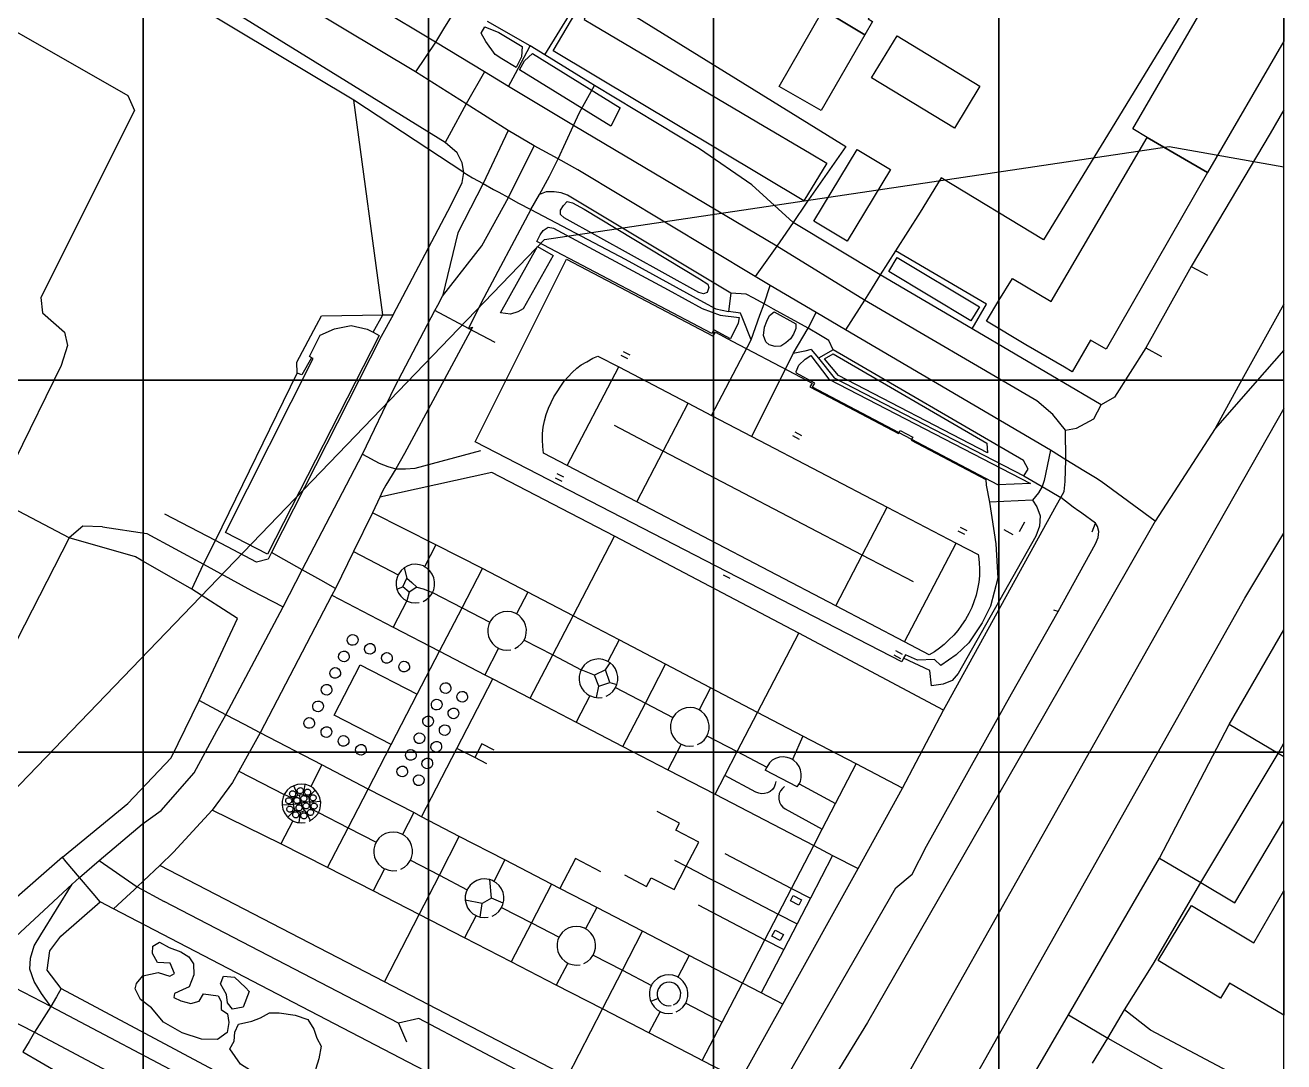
# Model space of a CAD drawing. Header units: metres. Extents: x -907 to 907, y -946 to 946.
# Drawn here: x 506.4 to 906.6, y -216.8 to 112.9 of the extents above; entities that cross this region are included whole.
import ezdxf

# ---------------------------------------------------------------- set-up
doc = ezdxf.new("R2010")
doc.units = ezdxf.units.M
for name, color, linetype in [('GREEN_ATLAS_BUILDING_OSM_LEVELS', 9, 'Continuous'), ('GREEN_ATLAS_TERRAIN_COP90', 3, 'Continuous'), ('OSM_BUILDING', 8, 'Continuous'), ('OSM_GREEN_EXISTING', 94, 'Continuous'), ('OSM_HYDROGRAPHY', 5, 'Continuous'), ('OSM_ROAD_LOCAL', 9, 'Continuous'), ('OSM_ROAD_MAJOR', 30, 'Continuous'), ('SITE_BORDER', 3, 'Continuous')]:
    doc.layers.add(name, color=color, linetype=linetype)

msp = doc.modelspace()

# ---------------------------------------------------------------- linework, layer by layer
at = {"layer": 'GREEN_ATLAS_BUILDING_OSM_LEVELS'}
for points, elevation in [([(762.504, 121.85), (763.974, 120.971), (768.757, 128.774), (779.029, 122.496), (774.446, 114.949), (775.853, 114.114), (773.383, 109.817), (760.122, 117.787)], 11.975), ([(882.362, 66.102), (863.123, 77.189), (858.534, 79.927), (887.951, 130.633), (906.59, 119.819), (906.59, 107.864)], 6.891), ([(681.524, 116.897), (681.787, 117.342), (684.606, 115.65), (684.381, 115.238), (684.113, 114.737), (687.057, 112.989), (704.383, 102.737), (721.708, 92.484), (739.033, 82.221), (756.358, 71.968), (761.266, 69.063), (753.995, 57.007), (674.265, 104.796)], 10.837), ([(773.383, 109.817), (759.491, 85.727), (746.123, 93.464), (760.122, 117.787)], 11.621), ([(809.972, 93.508), (801.938, 80.15), (775.534, 96.191), (783.619, 109.494)], 12.291), ([(815.993, 25.336), (820.314, 32.361), (832.593, 25.002), (863.123, 77.189), (882.362, 66.102), (850.056, 9.93), (845.135, 12.791), (839.289, 2.716), (836.851, 4.13), (824.603, 11.243), (812.023, 18.835)], 9.568), ([(781.505, 66.981), (767.713, 44.183), (757.202, 50.55), (770.995, 73.337)], 11.469), ([(674.309, 39.708), (664.768, 22.698), (663.017, 21.707), (660.685, 20.984), (657.534, 21.485), (669.326, 42.502)], 11.395), ([(570.157, -48.402), (597.949, 6.868), (597.411, 7.169), (596.824, 7.503), (600.231, 14.349), (604.827, 16.375), (610.079, 17.399), (615.187, 16.253), (617.087, 15.251), (618.932, 14.271), (583.481, -55.304)], 13.354), ([(889.289, -191.77), (886.482, -196.457), (866.656, -184.534), (877.185, -167.024), (897.005, -178.946), (906.59, -162.369), (906.59, -201.885)], 10.056)]:
    msp.add_lwpolyline(points, close=True, dxfattribs=dict(at, elevation=elevation))
at = {"layer": 'GREEN_ATLAS_TERRAIN_COP90'}
for points in [[(453.295, 0, 11), (543.954, 0, 16), (543.954, 118.277, 15), (453.295, 118.277, 11)], [(543.954, 0, 16), (634.613, 0, 12), (634.613, 118.277, 12), (543.954, 118.277, 15)], [(634.613, 0, 12), (725.272, 0, 10), (725.272, 118.277, 11), (634.613, 118.277, 12)], [(725.272, 0, 10), (815.931, 0, 12), (815.931, 118.277, 13), (725.272, 118.277, 11)], [(815.931, 0, 12), (906.59, 0, 5), (906.59, 118.277, 5), (815.931, 118.277, 13)], [(453.295, -118.277, 11), (543.954, -118.277, 12), (543.954, 0, 16), (453.295, 0, 11)], [(543.954, -118.277, 12), (634.613, -118.277, 10), (634.613, 0, 12), (543.954, 0, 16)], [(634.613, -118.277, 10), (725.272, -118.277, 9), (725.272, 0, 10), (634.613, 0, 12)], [(725.272, -118.277, 9), (815.931, -118.277, 9), (815.931, 0, 12), (725.272, 0, 10)], [(815.931, -118.277, 9), (906.59, -118.277, 7), (906.59, 0, 5), (815.931, 0, 12)], [(453.295, -236.554, 10), (543.954, -236.554, 10), (543.954, -118.277, 12), (453.295, -118.277, 11)], [(543.954, -236.554, 10), (634.613, -236.554, 10), (634.613, -118.277, 10), (543.954, -118.277, 12)], [(634.613, -236.554, 10), (725.272, -236.554, 9), (725.272, -118.277, 9), (634.613, -118.277, 10)], [(725.272, -236.554, 9), (815.931, -236.554, 9), (815.931, -118.277, 9), (725.272, -118.277, 9)], [(815.931, -236.554, 9), (906.59, -236.554, 13), (906.59, -118.277, 7), (815.931, -118.277, 9)]]:
    msp.add_3dface(points, dxfattribs=at)
at = {"layer": 'OSM_BUILDING', "elevation": 9.948}
msp.add_lwpolyline([(725.215, 13.993), (725.884, 15.262), (731.205, 12.468), (751.006, 2.071), (756.608, -0.879), (755.939, -2.148), (784.094, -16.943), (784.6, -15.997), (788.645, -18.123), (788.145, -19.069), (811.817, -31.515), (811.929, -33.351), (813.042, -38.784), (815.062, -51.975), (815.618, -62.951), (813.367, -71.812), (810.697, -77.122), (806.44, -83.512), (802.394, -87.274), (797.511, -90.67), (795.523, -88.855), (790.165, -89.044), (786.263, -87.319), (785.707, -88.377), (785.144, -89.523), (726.147, -59.111), (649.5, -19.603), (678.548, 38.517)], close=True, dxfattribs=at)
at = {"layer": 'OSM_GREEN_EXISTING'}
for points in [[(657.99, 102.18), (655.877, 103.583), (652.838, 107.735), (651.432, 110.373), (652.607, 112.41), (657.009, 110.585), (664.43, 106.143), (664.261, 102.87), (662.486, 99.464)], [(665.18, 101.612), (667.719, 103.861), (695.554, 86.673), (692.622, 80.796), (663.63, 98.74)], [(678.754, 56.795), (680.467, 56.406), (684.175, 54.357), (720.851, 32.294), (723.452, 30.579), (723.784, 29.466), (723.29, 27.919), (722.127, 27.474), (720.576, 27.919), (677.816, 51.597), (676.653, 52.699), (676.653, 54.09), (677.629, 55.548)], [(725.34, 16.041), (724.79, 14.883), (669.151, 44.127), (670.126, 46.287), (671.12, 47.667), (672.671, 48.725), (674.44, 48.391), (710.898, 28.754), (721.683, 22.776), (727.435, 20.728), (733.412, 20.004), (733.081, 18.123), (730.711, 13.169)], [(809.797, 23.366), (807.121, 18.924), (781.005, 34.631), (783.675, 39.073)], [(751.45, 17.922), (751.413, 16.475), (750.681, 14.694), (749.7, 13.125), (748.312, 11.878), (746.705, 10.82), (744.917, 10.742), (742.985, 11.254), (741.884, 12.245), (741.121, 14.215), (741.447, 16.876), (742.216, 18.813), (743.053, 20.561), (744.554, 21.807)], [(763.348, 8.449), (812.217, -20.026), (812.411, -23.132), (765.005, 1.458), (760.554, 6.79)], [(761.954, 0.378), (826.072, -32.795), (815.693, -33.285), (756.796, -2.215), (757.453, -0.924), (751.669, 2.293), (751.594, 2.794), (752.419, 4.764), (754.389, 6.668), (756.171, 7.87)], [(609.047, -83.412), (608.853, -82.777), (608.909, -82.109), (609.222, -81.519), (609.735, -81.096), (610.372, -80.896), (611.035, -80.952), (611.623, -81.263), (612.048, -81.775), (612.248, -82.41), (612.186, -83.078), (611.879, -83.668), (611.367, -84.091), (610.729, -84.291), (610.066, -84.235), (609.472, -83.924)], [(614.536, -86.228), (614.343, -85.594), (614.399, -84.926), (614.712, -84.336), (615.224, -83.913), (615.862, -83.712), (616.525, -83.768), (617.112, -84.08), (617.538, -84.592), (617.738, -85.226), (617.675, -85.894), (617.369, -86.484), (616.856, -86.907), (616.218, -87.108), (615.556, -87.052), (614.962, -86.74)], [(606.258, -88.655), (606.065, -88.02), (606.121, -87.352), (606.433, -86.762), (606.946, -86.339), (607.584, -86.139), (608.247, -86.195), (608.834, -86.506), (609.259, -87.018), (609.46, -87.653), (609.397, -88.321), (609.091, -88.911), (608.578, -89.334), (607.94, -89.534), (607.278, -89.479), (606.684, -89.167)], [(619.945, -89.1), (619.751, -88.466), (619.807, -87.798), (620.12, -87.208), (620.633, -86.785), (621.27, -86.584), (621.933, -86.64), (622.521, -86.952), (622.946, -87.464), (623.146, -88.098), (623.083, -88.766), (622.777, -89.356), (622.264, -89.779), (621.627, -89.98), (620.964, -89.924), (620.37, -89.612)], [(603.514, -93.898), (603.32, -93.263), (603.376, -92.596), (603.689, -92.006), (604.201, -91.583), (604.839, -91.382), (605.502, -91.438), (606.09, -91.75), (606.515, -92.262), (606.715, -92.896), (606.652, -93.564), (606.346, -94.154), (605.833, -94.577), (605.195, -94.777), (604.533, -94.722), (603.939, -94.41)], [(625.434, -91.883), (625.24, -91.249), (625.297, -90.581), (625.609, -89.991), (626.122, -89.568), (626.76, -89.367), (627.423, -89.423), (628.01, -89.735), (628.435, -90.247), (628.636, -90.881), (628.573, -91.549), (628.267, -92.139), (627.754, -92.562), (627.116, -92.763), (626.453, -92.707), (625.859, -92.395)], [(600.744, -99.241), (600.55, -98.607), (600.606, -97.939), (600.919, -97.349), (601.432, -96.926), (602.069, -96.726), (602.732, -96.781), (603.32, -97.093), (603.745, -97.605), (603.945, -98.239), (603.882, -98.907), (603.576, -99.497), (603.063, -99.92), (602.426, -100.121), (601.763, -100.065), (601.169, -99.753)], [(638.583, -98.696), (638.389, -98.061), (638.445, -97.393), (638.758, -96.803), (639.271, -96.38), (639.908, -96.18), (640.571, -96.236), (641.159, -96.547), (641.584, -97.059), (641.784, -97.694), (641.722, -98.362), (641.415, -98.952), (640.903, -99.375), (640.265, -99.575), (639.602, -99.52), (639.008, -99.208)], [(643.885, -101.445), (643.691, -100.811), (643.747, -100.143), (644.06, -99.553), (644.573, -99.13), (645.21, -98.93), (645.873, -98.985), (646.461, -99.297), (646.886, -99.809), (647.086, -100.444), (647.024, -101.111), (646.717, -101.701), (646.205, -102.125), (645.567, -102.325), (644.904, -102.269), (644.31, -101.958)], [(598.037, -104.529), (597.843, -103.894), (597.899, -103.227), (598.212, -102.637), (598.724, -102.214), (599.362, -102.013), (600.025, -102.069), (600.613, -102.381), (601.038, -102.893), (601.238, -103.527), (601.175, -104.195), (600.869, -104.785), (600.356, -105.208), (599.718, -105.408), (599.056, -105.353), (598.462, -105.041)], [(635.769, -103.984), (635.576, -103.349), (635.632, -102.681), (635.944, -102.091), (636.457, -101.668), (637.095, -101.468), (637.758, -101.523), (638.345, -101.835), (638.771, -102.347), (638.971, -102.982), (638.908, -103.65), (638.602, -104.24), (638.089, -104.663), (637.451, -104.863), (636.789, -104.807), (636.195, -104.496)], [(595.254, -109.806), (595.06, -109.171), (595.117, -108.503), (595.429, -107.913), (595.942, -107.49), (596.58, -107.29), (597.242, -107.345), (597.83, -107.657), (598.255, -108.169), (598.455, -108.804), (598.393, -109.472), (598.087, -110.062), (597.574, -110.485), (596.936, -110.685), (596.273, -110.629), (595.679, -110.318)], [(633.025, -109.327), (632.831, -108.692), (632.887, -108.024), (633.2, -107.434), (633.712, -107.011), (634.35, -106.811), (635.013, -106.867), (635.601, -107.178), (636.026, -107.69), (636.226, -108.325), (636.163, -108.993), (635.857, -109.583), (635.344, -110.006), (634.707, -110.206), (634.044, -110.151), (633.45, -109.839)], [(641.078, -106.789), (640.884, -106.154), (640.94, -105.486), (641.253, -104.896), (641.765, -104.473), (642.403, -104.273), (643.066, -104.329), (643.654, -104.64), (644.079, -105.152), (644.279, -105.787), (644.216, -106.455), (643.91, -107.045), (643.397, -107.468), (642.76, -107.668), (642.097, -107.613), (641.503, -107.301)], [(600.681, -112.7), (600.487, -112.065), (600.544, -111.397), (600.856, -110.807), (601.369, -110.384), (602.007, -110.184), (602.67, -110.24), (603.257, -110.551), (603.682, -111.063), (603.882, -111.698), (603.82, -112.366), (603.514, -112.956), (603.001, -113.379), (602.363, -113.579), (601.7, -113.524), (601.106, -113.212)], [(638.308, -112.088), (638.114, -111.464), (638.17, -110.796), (638.483, -110.206), (638.996, -109.783), (639.633, -109.583), (640.296, -109.639), (640.884, -109.95), (641.309, -110.462), (641.509, -111.097), (641.447, -111.754), (641.14, -112.344), (640.627, -112.767), (639.99, -112.967), (639.327, -112.911), (638.733, -112.6)], [(606.152, -115.505), (605.958, -114.871), (606.015, -114.203), (606.327, -113.613), (606.84, -113.19), (607.478, -112.989), (608.14, -113.045), (608.728, -113.357), (609.153, -113.869), (609.353, -114.503), (609.291, -115.171), (608.984, -115.761), (608.472, -116.184), (607.834, -116.385), (607.171, -116.329), (606.577, -116.017)], [(611.667, -118.321), (611.473, -117.687), (611.529, -117.019), (611.842, -116.429), (612.354, -116.006), (612.992, -115.806), (613.655, -115.861), (614.243, -116.173), (614.668, -116.685), (614.868, -117.32), (614.805, -117.988), (614.499, -118.578), (613.986, -119.001), (613.349, -119.201), (612.686, -119.145), (612.092, -118.834)], [(630.28, -114.648), (630.086, -114.013), (630.142, -113.346), (630.455, -112.756), (630.968, -112.332), (631.605, -112.132), (632.268, -112.188), (632.856, -112.499), (633.281, -113.012), (633.481, -113.646), (633.419, -114.314), (633.112, -114.904), (632.599, -115.327), (631.962, -115.527), (631.299, -115.472), (630.705, -115.16)], [(635.644, -117.375), (635.451, -116.741), (635.507, -116.073), (635.819, -115.483), (636.332, -115.06), (636.97, -114.859), (637.633, -114.915), (638.22, -115.227), (638.646, -115.739), (638.846, -116.373), (638.783, -117.041), (638.477, -117.631), (637.964, -118.054), (637.326, -118.255), (636.664, -118.199), (636.07, -117.887)], [(627.554, -119.98), (627.36, -119.346), (627.416, -118.678), (627.729, -118.088), (628.242, -117.665), (628.879, -117.464), (629.542, -117.52), (630.13, -117.832), (630.555, -118.344), (630.755, -118.978), (630.693, -119.646), (630.386, -120.236), (629.873, -120.659), (629.236, -120.86), (628.573, -120.804), (627.979, -120.492)], [(624.809, -125.212), (624.615, -124.578), (624.672, -123.91), (624.984, -123.32), (625.497, -122.897), (626.135, -122.696), (626.797, -122.752), (627.385, -123.064), (627.81, -123.576), (628.01, -124.21), (627.948, -124.878), (627.641, -125.468), (627.129, -125.891), (626.491, -126.092), (625.828, -126.036), (625.234, -125.724)], [(632.775, -122.674), (632.581, -122.04), (632.637, -121.372), (632.95, -120.782), (633.462, -120.359), (634.1, -120.158), (634.763, -120.214), (635.351, -120.526), (635.776, -121.038), (635.976, -121.672), (635.913, -122.34), (635.607, -122.93), (635.094, -123.353), (634.456, -123.554), (633.794, -123.498), (633.2, -123.186)], [(630.067, -128.006), (629.873, -127.372), (629.93, -126.704), (630.242, -126.114), (630.755, -125.691), (631.393, -125.49), (632.056, -125.546), (632.643, -125.858), (633.068, -126.37), (633.268, -127.004), (633.206, -127.672), (632.9, -128.262), (632.387, -128.685), (631.749, -128.886), (631.086, -128.83), (630.492, -128.518)], [(591.597, -132.492), (591.403, -132.492), (591.221, -132.47), (591.04, -132.403), (590.884, -132.303), (590.74, -132.181), (590.634, -132.025), (590.552, -131.847), (590.509, -131.669), (590.502, -131.479), (590.527, -131.29), (590.596, -131.112), (590.696, -130.956), (590.821, -130.812), (590.978, -130.7), (591.146, -130.622), (591.328, -130.578), (591.515, -130.578), (591.703, -130.6), (591.884, -130.667), (592.041, -130.767), (592.184, -130.901), (592.291, -131.045), (592.372, -131.223), (592.416, -131.402), (592.422, -131.591), (592.391, -131.78), (592.328, -131.958), (592.228, -132.114), (592.103, -132.259), (591.947, -132.37), (591.778, -132.448)], [(594.016, -131.468), (593.829, -131.479), (593.641, -131.446), (593.466, -131.379), (593.304, -131.279), (593.166, -131.157), (593.053, -131.001), (592.972, -130.834), (592.928, -130.645), (592.922, -130.455), (592.953, -130.266), (593.016, -130.099), (593.116, -129.932), (593.241, -129.799), (593.397, -129.687), (593.566, -129.609), (593.754, -129.565), (593.941, -129.554), (594.129, -129.587), (594.304, -129.643), (594.466, -129.743), (594.604, -129.876), (594.71, -130.032), (594.792, -130.199), (594.835, -130.377), (594.842, -130.567), (594.817, -130.756), (594.748, -130.934), (594.648, -131.09), (594.523, -131.235), (594.373, -131.346), (594.198, -131.424)], [(596.361, -131.958), (596.173, -131.958), (595.986, -131.936), (595.811, -131.869), (595.648, -131.769), (595.511, -131.635), (595.398, -131.491), (595.323, -131.312), (595.279, -131.134), (595.273, -130.945), (595.298, -130.756), (595.367, -130.578), (595.461, -130.422), (595.592, -130.277), (595.742, -130.166), (595.917, -130.088), (596.098, -130.043), (596.286, -130.043), (596.473, -130.066), (596.649, -130.132), (596.811, -130.233), (596.949, -130.366), (597.061, -130.511), (597.142, -130.689), (597.186, -130.867), (597.192, -131.056), (597.161, -131.246), (597.099, -131.424), (596.999, -131.58), (596.867, -131.724), (596.717, -131.836), (596.548, -131.914)], [(598.105, -133.739), (597.911, -133.739), (597.73, -133.717), (597.549, -133.65), (597.393, -133.55), (597.249, -133.428), (597.142, -133.272), (597.061, -133.094), (597.017, -132.915), (597.011, -132.726), (597.042, -132.537), (597.105, -132.359), (597.205, -132.203), (597.33, -132.058), (597.486, -131.958), (597.655, -131.869), (597.836, -131.825), (598.03, -131.825), (598.212, -131.847), (598.393, -131.914), (598.549, -132.014), (598.693, -132.147), (598.799, -132.292), (598.881, -132.47), (598.924, -132.648), (598.931, -132.838), (598.899, -133.027), (598.837, -133.205), (598.737, -133.361), (598.612, -133.505), (598.455, -133.617), (598.287, -133.695)], [(590.346, -134.663), (590.159, -134.663), (589.971, -134.641), (589.796, -134.574), (589.633, -134.474), (589.496, -134.34), (589.383, -134.196), (589.308, -134.018), (589.258, -133.839), (589.252, -133.65), (589.283, -133.461), (589.346, -133.283), (589.446, -133.127), (589.577, -132.982), (589.727, -132.871), (589.896, -132.793), (590.084, -132.748), (590.271, -132.748), (590.459, -132.771), (590.634, -132.838), (590.796, -132.938), (590.934, -133.071), (591.046, -133.216), (591.121, -133.394), (591.165, -133.572), (591.178, -133.762), (591.146, -133.951), (591.078, -134.129), (590.984, -134.285), (590.853, -134.429), (590.703, -134.541), (590.527, -134.619)], [(590.734, -137.346), (590.546, -137.346), (590.359, -137.324), (590.184, -137.257), (590.021, -137.157), (589.883, -137.023), (589.771, -136.878), (589.696, -136.7), (589.646, -136.522), (589.64, -136.333), (589.671, -136.144), (589.733, -135.966), (589.833, -135.81), (589.965, -135.665), (590.115, -135.554), (590.29, -135.476), (590.471, -135.431), (590.659, -135.431), (590.846, -135.454), (591.021, -135.52), (591.184, -135.621), (591.322, -135.754), (591.434, -135.899), (591.509, -136.077), (591.553, -136.255), (591.565, -136.444), (591.534, -136.634), (591.465, -136.812), (591.372, -136.968), (591.24, -137.112), (591.09, -137.224), (590.915, -137.301)], [(592.978, -134.596), (592.791, -134.608), (592.603, -134.574), (592.428, -134.507), (592.266, -134.407), (592.128, -134.285), (592.016, -134.129), (591.934, -133.962), (591.89, -133.773), (591.884, -133.583), (591.915, -133.405), (591.978, -133.227), (592.078, -133.06), (592.203, -132.927), (592.359, -132.815), (592.528, -132.737), (592.716, -132.693), (592.903, -132.682), (593.091, -132.715), (593.266, -132.782), (593.429, -132.871), (593.566, -133.005), (593.679, -133.16), (593.754, -133.327), (593.797, -133.505), (593.804, -133.695), (593.779, -133.884), (593.71, -134.062), (593.61, -134.229), (593.485, -134.363), (593.335, -134.474), (593.16, -134.552)], [(593.629, -136.934), (593.441, -136.945), (593.253, -136.912), (593.072, -136.845), (592.916, -136.745), (592.778, -136.622), (592.666, -136.467), (592.584, -136.3), (592.541, -136.11), (592.534, -135.921), (592.566, -135.732), (592.628, -135.565), (592.728, -135.398), (592.853, -135.264), (593.01, -135.153), (593.178, -135.075), (593.366, -135.031), (593.554, -135.019), (593.741, -135.053), (593.916, -135.108), (594.079, -135.209), (594.216, -135.342), (594.323, -135.498), (594.404, -135.665), (594.448, -135.843), (594.454, -136.032), (594.429, -136.222), (594.36, -136.4), (594.26, -136.556), (594.135, -136.7), (593.985, -136.812), (593.81, -136.89)], [(595.167, -133.995), (594.979, -134.006), (594.792, -133.973), (594.617, -133.906), (594.454, -133.817), (594.316, -133.684), (594.204, -133.528), (594.129, -133.361), (594.085, -133.183), (594.073, -132.993), (594.104, -132.804), (594.173, -132.626), (594.266, -132.459), (594.398, -132.325), (594.548, -132.214), (594.723, -132.136), (594.904, -132.092), (595.092, -132.081), (595.279, -132.114), (595.454, -132.181), (595.617, -132.281), (595.754, -132.403), (595.867, -132.559), (595.948, -132.726), (595.992, -132.915), (595.998, -133.105), (595.967, -133.283), (595.904, -133.461), (595.804, -133.628), (595.673, -133.762), (595.523, -133.873), (595.354, -133.951)], [(595.873, -136.311), (595.679, -136.322), (595.498, -136.288), (595.317, -136.233), (595.16, -136.133), (595.017, -135.999), (594.91, -135.843), (594.829, -135.676), (594.785, -135.498), (594.779, -135.309), (594.804, -135.12), (594.873, -134.941), (594.973, -134.786), (595.098, -134.641), (595.254, -134.53), (595.423, -134.452), (595.604, -134.407), (595.792, -134.396), (595.98, -134.429), (596.161, -134.496), (596.317, -134.596), (596.455, -134.719), (596.567, -134.875), (596.649, -135.042), (596.692, -135.231), (596.699, -135.42), (596.667, -135.609), (596.605, -135.776), (596.505, -135.943), (596.38, -136.077), (596.223, -136.188), (596.055, -136.266)], [(598.43, -136.366), (598.237, -136.378), (598.055, -136.344), (597.874, -136.277), (597.718, -136.177), (597.574, -136.055), (597.468, -135.899), (597.386, -135.732), (597.343, -135.543), (597.336, -135.353), (597.361, -135.175), (597.43, -134.997), (597.53, -134.83), (597.655, -134.697), (597.811, -134.585), (597.98, -134.507), (598.162, -134.463), (598.349, -134.452), (598.537, -134.485), (598.718, -134.552), (598.874, -134.652), (599.018, -134.775), (599.124, -134.93), (599.206, -135.097), (599.249, -135.287), (599.256, -135.476), (599.224, -135.654), (599.162, -135.832), (599.062, -135.999), (598.937, -136.133), (598.781, -136.244), (598.612, -136.322)], [(592.566, -139.149), (592.378, -139.149), (592.197, -139.127), (592.016, -139.06), (591.853, -138.96), (591.715, -138.827), (591.609, -138.682), (591.528, -138.504), (591.484, -138.326), (591.478, -138.136), (591.503, -137.947), (591.572, -137.769), (591.672, -137.613), (591.797, -137.468), (591.947, -137.357), (592.122, -137.279), (592.303, -137.235), (592.491, -137.235), (592.678, -137.257), (592.86, -137.324), (593.016, -137.424), (593.153, -137.557), (593.266, -137.702), (593.347, -137.88), (593.391, -138.058), (593.397, -138.248), (593.366, -138.437), (593.304, -138.615), (593.203, -138.771), (593.078, -138.916), (592.922, -139.027), (592.753, -139.105)], [(595.192, -139.472), (594.998, -139.472), (594.817, -139.45), (594.635, -139.383), (594.479, -139.283), (594.335, -139.16), (594.229, -139.005), (594.148, -138.838), (594.104, -138.648), (594.098, -138.459), (594.123, -138.27), (594.191, -138.092), (594.291, -137.936), (594.416, -137.802), (594.573, -137.691), (594.742, -137.602), (594.923, -137.569), (595.11, -137.557), (595.298, -137.58), (595.479, -137.647), (595.636, -137.747), (595.779, -137.88), (595.886, -138.025), (595.967, -138.203), (596.011, -138.381), (596.017, -138.571), (595.986, -138.76), (595.923, -138.938), (595.823, -139.094), (595.698, -139.238), (595.542, -139.35), (595.373, -139.428)], [(597.286, -138.392), (597.099, -138.404), (596.911, -138.37), (596.736, -138.303), (596.573, -138.203), (596.436, -138.081), (596.323, -137.925), (596.242, -137.758), (596.198, -137.569), (596.192, -137.379), (596.223, -137.19), (596.286, -137.012), (596.386, -136.856), (596.511, -136.723), (596.667, -136.611), (596.836, -136.522), (597.024, -136.489), (597.211, -136.478), (597.399, -136.511), (597.574, -136.567), (597.736, -136.667), (597.874, -136.801), (597.987, -136.945), (598.062, -137.123), (598.105, -137.301), (598.112, -137.491), (598.087, -137.68), (598.018, -137.858), (597.918, -138.014), (597.793, -138.159), (597.643, -138.27), (597.468, -138.348)], [(752.382, -166.912), (749.725, -165.532), (750.612, -163.829), (753.27, -165.209)], [(746.517, -178.2), (743.86, -176.82), (744.854, -174.905), (747.511, -176.286)], [(570.676, -207.41), (567.619, -209.637), (562.461, -209.592), (556.34, -207.544), (550.387, -204.104), (546.611, -199.529), (543.135, -196.969), (541.415, -193.496), (541.79, -191.815), (543.847, -189.421), (548.668, -188.375), (552.438, -189.51), (553.951, -188.709), (552.526, -185.403), (548.543, -185.113), (546.905, -182.341), (547.03, -179.948), (549.168, -178.69), (552.232, -180.371), (555.921, -181.751), (558.478, -183.388), (559.904, -185.57), (560.097, -189.087), (558.559, -192.95), (556.496, -193.841), (553.864, -194.976), (553.707, -196.312), (555.921, -197.347), (559.066, -198.193), (561.717, -197.47), (563.08, -195.11), (567.744, -195.8), (568.751, -197.514), (568.763, -200.075), (570.764, -201.455), (571.183, -204.227)], [(575.791, -199.318), (572.314, -200.03), (570.764, -197.982), (570.426, -195.377), (568.538, -191.937), (569.501, -189.555), (572.983, -189.844), (576.503, -193.117), (577.598, -194.419)], [(571.477, -212.654), (572.902, -210.138), (573.108, -207.366), (574.284, -204.772), (578.473, -203.77), (581.287, -202.757), (584.138, -201.121), (587.195, -201.165), (592.228, -201.922), (596.336, -203.303), (598.18, -206.409), (599.106, -209.258), (600.487, -211.73), (599.775, -215.759), (598.849, -218.854), (598.099, -222.171), (595.704, -225.233), (592.603, -226.201), (587.952, -225.444), (583.212, -222.761), (574.909, -217.518)]]:
    msp.add_lwpolyline(points, close=True, dxfattribs=at)
at = {"layer": 'OSM_HYDROGRAPHY'}
msp.add_lwpolyline([(-121.314, -779.025), (671.57, 44.784), (870.132, 74.306), (906.59, 67.816)], dxfattribs=at)
at = {"layer": 'OSM_ROAD_LOCAL'}
for points in [[(608.59, 94.989), (461.842, 185.659), (434.807, 201.678), (412.611, 214.98), (362.93, 244.658), (337.445, 259.875), (312.361, 274.859), (281.062, 297.49), (271.777, 304.793)], [(610.904, 89.111), (486.27, 163.662), (448.337, 183.399), (430.217, 192.883), (412.605, 201.989), (406.89, 204.961), (361.998, 227.236), (329.298, 244.847), (282.581, 273.434), (258.909, 288.317)], [(680.793, 80.985), (660.079, 93.464), (652.438, 98.072), (636.87, 107.49), (599.343, 130.121), (565.724, 150.292), (424.99, 234.762), (422.377, 236.331), (417.594, 239.482)], [(697.936, 207.299), (699.993, 205.986), (712.805, 197.77), (731.455, 185.826), (693.822, 119.758), (767.362, 74.306), (754.751, 56.339), (750.587, 50.138), (747.267, 45.407), (745.354, 42.669), (738.558, 32.939)], [(390.784, 175.35), (539.114, 90.592), (541.234, 85.783), (511.373, 26.26), (511.948, 21.44), (518.888, 15.273), (519.851, 11.043), (517.925, 4.687), (503.151, -25.403)], [(906.59, 122.356), (885.144, 134.719), (830.217, 44.661), (797.618, 64.365), (790.965, 53.444)], [(644.479, 119.924), (639.458, 111.72), (636.87, 107.49), (630.58, 98.106)], [(671.683, 103.438), (680.336, 117.587), (681.524, 116.897)], [(906.59, 85.993), (902.207, 78.436), (877.147, 36.145), (862.673, 10.319), (852.757, -5.354), (848.524, -7.781), (807.459, 16.364), (778.235, 33.552), (750.587, 50.138), (737.426, 62.172), (720.795, 73.627), (687.458, 93.709), (686.045, 94.555), (671.683, 103.438), (666.962, 106.366), (653.464, 114.047)], [(660.079, 93.464), (662.279, 97.594), (666.962, 106.366)], [(652.438, 98.072), (646.63, 87.931), (641.253, 77.89), (639.965, 75.597)], [(559.378, -66.458), (563.136, -58.443), (566.925, -50.995), (592.891, 2.204), (592.753, 5.8), (599.043, 17.499), (600.631, 20.449), (620.101, 20.761), (623.377, 20.839), (640.759, 53.801), (643.841, 59.779), (645.379, 62.851), (645.917, 66.09), (645.411, 69.174), (643.729, 72.269), (639.965, 75.597), (608.59, 94.989)], [(680.793, 80.985), (682.618, 85.104), (687.458, 93.709)], [(617.087, 15.251), (620.101, 20.761), (610.904, 89.111)], [(645.917, 66.09), (610.904, 89.111)], [(667.169, 54.268), (669.901, 59.066), (673.14, 64.877), (675.866, 70.421), (680.793, 80.985)], [(837.145, -15.874), (833.131, -10.909), (828.023, -6.523), (773.308, 25.492), (745.354, 42.669), (680.793, 80.985)], [(645.917, 66.09), (648.687, 64.343), (652.032, 62.517), (655.371, 60.703), (656.996, 59.812), (660.091, 58.131), (663.323, 56.361), (667.169, 54.268)], [(730.799, 27.685), (678.879, 58.843), (676.854, 59.567), (674.64, 59.901), (672.077, 59.89), (669.901, 59.066)], [(667.169, 54.268), (651.425, 24.657), (647.361, 16.498), (648.649, 16.887), (637.551, -3.751), (627.041, -23.288), (624.29, -28.153), (621.095, -33.362), (619.989, -35.233), (619.182, -37.147)], [(667.169, 54.268), (697.236, 38.517), (722.114, 24.835), (726.034, 22.72), (729.998, 21.852)], [(790.965, 53.444), (783.087, 41.133), (778.235, 33.552), (774.89, 28.041), (773.308, 25.492), (767.244, 16.008)], [(807.459, 16.364), (812.035, 24.179), (783.087, 41.133)], [(877.147, 36.145), (882.306, 33.429)], [(724.634, -11.176), (737.207, 12.891), (740.052, 20.728), (741.359, 24.301), (743.241, 30.179)], [(741.359, 24.301), (738.095, 26.071), (735.638, 27.407), (730.799, 27.685), (729.998, 21.852)], [(763.292, 9.685), (761.942, 12.635), (759.259, 14.204), (755.32, 16.509), (752.088, 18.312), (744.373, 22.62), (741.359, 24.301)], [(623.377, 20.839), (619.626, 13.87), (584.769, -54.803)], [(655.814, 12.045), (647.361, 16.498), (636.657, 22.13)], [(733.825, 21.34), (729.998, 21.852)], [(737.207, 12.891), (734.569, 19.481), (733.825, 21.34)], [(750.562, 8.516), (755.32, 16.509), (757.934, 21.496)], [(543.285, -57.185), (541.478, -56.183), (520.382, -50.083), (422.696, 1.291), (397.868, -7.681), (347.299, 18.891)], [(696.536, 9.173), (698.687, 8.06)], [(737.508, -17.9), (750.562, 8.516)], [(756.34, 9.729), (754.264, 9.295), (750.562, 8.516)], [(756.34, 9.729), (758.684, 7.024)], [(763.292, 9.685), (758.684, 7.024), (763.68, 0.724), (823.952, -30.39), (825.278, -28.253), (823.815, -25.537)], [(823.815, -25.537), (763.292, 9.685)], [(862.673, 10.319), (867.681, 7.514)], [(597.411, 7.169), (594.379, 1.681), (592.891, 2.204)], [(678.754, -27.162), (671.245, -23.232), (671.226, -23.143), (671.001, -21.039), (670.914, -18.969), (670.951, -16.932), (671.126, -14.928), (671.527, -12.958), (672.102, -10.898), (672.84, -8.917), (673.634, -7.047), (674.521, -5.321), (675.547, -3.674), (676.722, -1.881), (677.785, -0.312), (679.029, 1.124), (680.324, 2.494), (681.837, 3.807), (683.218, 4.876), (684.969, 5.889), (686.951, 6.991), (688.533, 7.703), (695.16, 4.23)], [(678.754, -27.162), (695.16, 4.23)], [(695.16, 4.23), (717.256, -7.314), (724.634, -11.176), (737.508, -17.9), (780.53, -40.387), (802.401, -51.819)], [(698.018, 6.779), (695.867, 7.893)], [(700.844, -38.706), (709.297, -22.542), (717.256, -7.314)], [(846.142, -12.312), (848.524, -7.781)], [(788.864, -64.131), (772.571, -55.615), (709.297, -22.542), (693.785, -14.427)], [(837.032, -32.149), (837.326, -25.325), (837.145, -15.874), (840.677, -15.217), (846.142, -12.312)], [(752.601, -18.846), (750.456, -17.722)], [(751.119, -16.442), (753.27, -17.555)], [(613.655, -23.511), (619.013, -26.349), (621.702, -27.407), (624.29, -28.153), (627.36, -28.197), (630.43, -27.941), (651.256, -22.308)], [(832.368, -22.275), (830.38, -31.893), (829.792, -33.819), (828.635, -35.789), (826.691, -38.149)], [(785.994, -83.211), (764.124, -71.779), (700.844, -38.706), (678.754, -27.162)], [(798.399, -104.885), (752.357, -80.439), (693.747, -49.637), (654.802, -29.366), (619.182, -37.147)], [(674.884, -31.014), (677.035, -32.127)], [(677.704, -30.847), (675.553, -29.733)], [(823.952, -30.39), (827.723, -32.605), (829.792, -33.819), (832.318, -35.311), (835.651, -37.281)], [(798.399, -104.885), (799.456, -102.971), (834.306, -39.73), (835.651, -37.281), (836.788, -35.333), (837.032, -32.149)], [(619.182, -37.147), (616.844, -42.212), (610.835, -54.469), (605.045, -66.268), (603.939, -68.395), (581.149, -112.132), (574.365, -124.266), (572.339, -127.895), (565.931, -136.7), (553.545, -150.114)], [(723.421, -264.039), (748.705, -221.381), (783.243, -161.402), (788.445, -157.105), (792.972, -148.122), (819.97, -99.709), (834.838, -73.515), (846.686, -52.042), (847.593, -50.038), (847.743, -48.135), (847.355, -46.465), (846.673, -45.429), (842.322, -42.301), (840.684, -41.11), (840.327, -40.888), (839.621, -40.331), (835.651, -37.281)], [(826.691, -38.149), (828.11, -40.231), (829.142, -43.081), (828.917, -46.409), (827.735, -49.548), (803.088, -93.263), (801.106, -95.434), (798.33, -96.67), (794.61, -97.182), (794.035, -92.273), (785.707, -88.377)], [(826.691, -38.149), (813.042, -38.784)], [(584.769, -54.803), (583.65, -56.94), (580.03, -57.853), (566.925, -50.995), (550.869, -42.602)], [(785.382, -129.743), (770.651, -122.028), (753.682, -113.145), (739.283, -105.609), (724.353, -97.794), (710.035, -90.302), (695.229, -82.543), (680.63, -74.896), (666.212, -67.359), (651.813, -59.823), (637.026, -52.376), (616.844, -42.212)], [(764.124, -71.779), (772.571, -55.615), (780.53, -40.387)], [(530.968, -46.654), (524.809, -46.442), (520.382, -50.083), (484.907, -119.29), (477.704, -128.529), (471.846, -134.407), (447.812, -152.886), (444.61, -155.224)], [(530.968, -46.654), (545.104, -48.78)], [(805.183, -49.092), (803.032, -47.979)], [(803.701, -46.699), (805.852, -47.812)], [(820.576, -49.114), (817.688, -47.6)], [(824.096, -45.162), (822.489, -48.246)], [(845.629, -48.224), (846.673, -45.429)], [(545.104, -48.78), (563.136, -58.443), (578.435, -66.825), (588.427, -72.102)], [(666.994, -101.145), (674.153, -87.364), (680.63, -74.896), (693.747, -49.637)], [(802.401, -51.819), (809.366, -55.459), (809.497, -55.971), (809.735, -57.942), (809.847, -60.101), (809.847, -62.15), (809.616, -64.209), (809.247, -66.313), (808.753, -68.339), (808.071, -70.432), (807.359, -72.269), (806.415, -74.161), (805.377, -76.053), (804.158, -77.89), (802.907, -79.593), (801.65, -81.029), (800.137, -82.588), (798.605, -84.046), (797.13, -85.248), (795.561, -86.362), (793.785, -87.286), (785.994, -83.211)], [(785.994, -83.211), (802.401, -51.819)], [(605.045, -66.268), (600.387, -63.63), (594.46, -60.28), (588.646, -56.996), (584.769, -54.803)], [(610.835, -54.469), (625.04, -61.849)], [(637.026, -52.376), (633.437, -59.289)], [(518.319, -151.717), (539.096, -134.596), (552.807, -120.114), (561.792, -101.868), (573.971, -75.82), (559.378, -66.458), (543.285, -57.185)], [(602.594, -154.99), (609.141, -142.333), (615.518, -129.999), (622.821, -115.884), (631.105, -99.865), (638.183, -86.184), (645.317, -72.38), (651.813, -59.823)], [(632.918, -70.321), (634.038, -69.686), (635.007, -68.84), (635.776, -67.805), (635.919, -67.504), (636.32, -66.636), (636.601, -65.389), (636.62, -64.098), (636.37, -62.84), (635.857, -61.649), (635.119, -60.602), (634.169, -59.723), (633.437, -59.289), (633.062, -59.066), (631.843, -58.654), (630.567, -58.51), (629.286, -58.621), (628.054, -58.999), (626.935, -59.634), (625.966, -60.48), (625.197, -61.515), (625.04, -61.849), (624.659, -62.684), (624.371, -63.942), (624.353, -65.222), (624.609, -66.491), (625.115, -67.671), (625.859, -68.718), (626.804, -69.597), (627.779, -70.176), (627.91, -70.254), (629.129, -70.666), (630.405, -70.821), (631.687, -70.699)], [(626.935, -59.634), (627.823, -62.918), (629.373, -64.298), (630.986, -65.845), (632.937, -66.313), (635.919, -67.504)], [(624.609, -66.491), (626.51, -65.645), (627.823, -62.918)], [(728.317, -61.849), (730.467, -62.973)], [(731.136, -61.682), (728.986, -60.569)], [(630.986, -65.845), (628.542, -67.415), (626.51, -65.645)], [(628.542, -67.415), (627.779, -70.176)], [(635.919, -67.504), (645.317, -72.38), (654.158, -76.977)], [(666.212, -67.359), (662.598, -74.317)], [(603.939, -68.395), (623.446, -78.525), (638.183, -86.184), (652.557, -93.653), (655.12, -94.978), (666.994, -101.145), (681.618, -108.748), (696.448, -116.451), (710.791, -123.899), (725.747, -131.669), (757.159, -147.988), (763.155, -151.105), (771.214, -155.291)], [(627.779, -70.176), (623.446, -78.525)], [(662.079, -85.349), (663.205, -84.714), (664.174, -83.868), (664.943, -82.833), (665.037, -82.632), (665.481, -81.664), (665.762, -80.406), (665.781, -79.126), (665.531, -77.857), (665.024, -76.677), (664.28, -75.63), (663.336, -74.751), (662.598, -74.317), (662.229, -74.094), (661.01, -73.682), (659.728, -73.527), (658.447, -73.649), (657.221, -74.027), (656.096, -74.662), (655.127, -75.508), (654.358, -76.543), (654.158, -76.977), (653.82, -77.712), (653.532, -78.959), (653.52, -80.25), (653.77, -81.508), (654.276, -82.699), (655.02, -83.746), (655.964, -84.625), (656.946, -85.204), (657.071, -85.282), (658.29, -85.694), (659.572, -85.85), (660.854, -85.727)], [(834.838, -73.515), (833.487, -73.104)], [(665.037, -82.632), (674.153, -87.364), (683.218, -92.072)], [(695.229, -82.543), (691.653, -89.434)], [(725.747, -131.669), (728.873, -125.724), (732.787, -118.11), (739.283, -105.609), (752.357, -80.439)], [(656.946, -85.204), (652.557, -93.653)], [(782.549, -87.341), (784.7, -88.454)], [(785.363, -87.174), (783.218, -86.061)], [(622.821, -115.884), (604.695, -106.51), (612.98, -90.492), (631.105, -99.865)], [(691.134, -100.455), (692.259, -99.831), (693.228, -98.985), (693.997, -97.95), (694.098, -97.727), (694.535, -96.781), (694.817, -95.523), (694.835, -94.243), (694.585, -92.974), (694.079, -91.794), (693.335, -90.748), (692.391, -89.868), (691.653, -89.434), (691.284, -89.211), (690.065, -88.8), (688.783, -88.644), (687.501, -88.766), (686.276, -89.145), (685.15, -89.779), (684.181, -90.625), (683.412, -91.649), (683.218, -92.072), (682.875, -92.818), (682.587, -94.076), (682.574, -95.367), (682.825, -96.625), (683.331, -97.805), (684.075, -98.863), (685.019, -99.731), (685.994, -100.321), (686.126, -100.399), (687.345, -100.811), (688.108, -100.9), (688.62, -100.956), (689.908, -100.844)], [(690.89, -92.139), (692.391, -89.868)], [(696.448, -116.451), (703.607, -102.67), (710.035, -90.302)], [(632.456, -138.804), (643.704, -117.064), (655.12, -94.978)], [(688.108, -100.9), (688.814, -97.338), (687.408, -93.809), (683.218, -92.072)], [(688.814, -97.338), (692.316, -96.147), (690.89, -92.139), (687.408, -93.809)], [(692.316, -96.147), (694.535, -96.781)], [(694.098, -97.727), (703.607, -102.67), (712.379, -107.223)], [(724.353, -97.794), (720.689, -104.863)], [(581.149, -112.132), (576.128, -109.527), (570.195, -106.355), (564.324, -103.215), (561.792, -101.868)], [(685.994, -100.321), (681.618, -108.748)], [(720.17, -115.884), (721.289, -115.26), (722.258, -114.414), (723.027, -113.379), (723.177, -113.089), (723.565, -112.21), (723.852, -110.952), (723.871, -109.672), (723.615, -108.403), (723.108, -107.223), (722.364, -106.177), (721.42, -105.297), (720.689, -104.863), (720.314, -104.64), (719.094, -104.228), (717.819, -104.073), (716.537, -104.195), (715.305, -104.574), (714.186, -105.208), (713.217, -106.054), (712.379, -107.223), (711.904, -108.247), (711.623, -109.505), (711.604, -110.796), (711.854, -112.054), (712.367, -113.234), (713.111, -114.292), (714.055, -115.16), (715.03, -115.75), (716.381, -116.24), (717.656, -116.385), (718.938, -116.273)], [(722.039, -243.99), (733.906, -222.583), (747.299, -198.427), (771.214, -155.291), (785.382, -129.743), (798.399, -104.885)], [(906.59, -119.775), (904.758, -118.667), (889.177, -109.505)], [(747.299, -198.427), (740.427, -194.854), (734.438, -191.737), (717.538, -182.965), (702.688, -175.25), (688.127, -167.692), (676.447, -161.625), (673.796, -160.244), (658.959, -152.563), (644.454, -145.049), (632.456, -138.804), (629.974, -137.513), (615.518, -129.999), (600.781, -122.34), (581.149, -112.132)], [(655.489, -117.665), (651.638, -115.672), (649.387, -120.014)], [(715.03, -115.75), (710.791, -123.899)], [(723.177, -113.089), (732.787, -118.11), (742.178, -123.019)], [(753.682, -113.145), (750.356, -120.626)], [(855.964, -200.175), (865.024, -185.659), (880.167, -159.755), (904.758, -118.667), (906.59, -115.401)], [(653.232, -122.006), (649.387, -120.014), (643.704, -117.064)], [(751.9, -129.331), (752.519, -128.396), (752.907, -127.55), (753.176, -126.359), (753.188, -125.123), (752.951, -123.932), (752.463, -122.797), (751.757, -121.795), (750.856, -120.971), (750.356, -120.626), (749.8, -120.325), (748.637, -119.936), (747.424, -119.802), (746.205, -119.902), (745.029, -120.281), (743.96, -120.871), (743.041, -121.672), (742.178, -123.019), (741.728, -124.043)], [(600.781, -122.34), (597.211, -129.22)], [(721.689, -216.283), (728.016, -204.093), (734.438, -191.737), (741.622, -177.911), (745.861, -169.74), (750.1, -161.591), (757.159, -147.988), (759.841, -142.801), (764.092, -134.63), (770.651, -122.028)], [(751.9, -129.331), (741.728, -124.043)], [(574.365, -124.266), (588.814, -131.78)], [(738.777, -130.956), (728.873, -125.724)], [(745.079, -127.55), (744.91, -128.485), (744.541, -129.353), (743.985, -130.121), (743.272, -130.745), (742.441, -131.201), (741.528, -131.446), (740.577, -131.491), (739.646, -131.324), (738.777, -130.956)], [(596.692, -140.24), (597.086, -140.018), (597.811, -139.617), (598.781, -138.771), (599.55, -137.736), (599.693, -137.424), (600.094, -136.567), (600.375, -135.309), (600.394, -134.018), (600.35, -133.828), (600.144, -132.76), (599.631, -131.58), (598.887, -130.522), (598.674, -130.322), (597.943, -129.654), (597.211, -129.22), (596.836, -128.997), (595.617, -128.585), (595.486, -128.563), (594.341, -128.429), (593.06, -128.552), (591.828, -128.93), (590.709, -129.554), (589.74, -130.411), (588.971, -131.435), (588.814, -131.78), (588.427, -132.604), (588.145, -133.862), (588.127, -135.153), (588.383, -136.411), (588.889, -137.591), (589.633, -138.648), (589.915, -138.916), (590.577, -139.517), (591.553, -140.107), (591.684, -140.174), (592.903, -140.597), (593.391, -140.652), (594.179, -140.741), (595.461, -140.63)], [(591.503, -132.971), (588.814, -131.78)], [(595.379, -136.968), (593.91, -137.491), (592.203, -136.723), (591.69, -134.964), (591.503, -132.971), (593.072, -131.992), (593.641, -131.891), (594.91, -131.758), (596.511, -132.526), (596.83, -134.107), (596.999, -136.099)], [(593.072, -131.992), (591.828, -128.93)], [(595.379, -136.968), (594.679, -136.01), (594.298, -134.507), (593.979, -133.35), (593.641, -131.891)], [(594.91, -131.758), (595.486, -128.563)], [(596.511, -132.526), (598.674, -130.322)], [(747.886, -129.186), (747.161, -129.787), (746.586, -130.544), (746.198, -131.413), (746.004, -132.337), (746.023, -133.205), (746.255, -134.196), (746.686, -135.042), (747.292, -135.776), (748.049, -136.344)], [(752.519, -128.396), (764.092, -134.63)], [(591.69, -134.964), (590.277, -135.075), (588.127, -135.153)], [(596.83, -134.107), (595.529, -134.162), (594.298, -134.507), (593.11, -134.852), (591.69, -134.964)], [(596.83, -134.107), (598.124, -134.051), (600.35, -133.828)], [(733.906, -222.583), (721.689, -216.283), (720.276, -215.559), (704.758, -207.555), (689.971, -199.941), (675.297, -192.393), (660.935, -185.002), (646.08, -177.354), (631.655, -169.929), (617.037, -162.415), (602.594, -154.99), (587.739, -147.443), (565.931, -136.7)], [(592.203, -136.723), (589.915, -138.916)], [(593.91, -137.491), (593.391, -140.652)], [(595.379, -136.968), (596.086, -137.947), (597.086, -140.018)], [(596.999, -136.099), (599.693, -137.424)], [(599.693, -137.424), (609.141, -142.333), (618.007, -146.942)], [(629.974, -137.513), (626.372, -144.448)], [(696.924, -157.261), (704.014, -160.946), (705.446, -158.185), (712.767, -161.981), (716.625, -154.556), (720.601, -146.897), (713.311, -143.101), (714.486, -140.841), (707.371, -137.146)], [(748.049, -136.344), (759.841, -142.801)], [(867.062, -151.962), (880.167, -159.755), (891.009, -166.2), (906.59, -139.992)], [(591.553, -140.107), (587.739, -147.443)], [(625.853, -155.48), (626.979, -154.845), (627.948, -153.999), (628.717, -152.975), (628.886, -152.597), (629.254, -151.806), (629.536, -150.548), (629.555, -149.257), (629.305, -147.999), (628.798, -146.808), (628.054, -145.762), (627.11, -144.893), (626.372, -144.448), (626.003, -144.226), (624.784, -143.814), (623.502, -143.669), (622.221, -143.78), (620.995, -144.17), (619.87, -144.793), (618.901, -145.639), (618.132, -146.675), (618.007, -146.942), (617.594, -147.843), (617.306, -149.101), (617.294, -150.382), (617.544, -151.651), (618.05, -152.831), (618.794, -153.877), (619.738, -154.756), (620.714, -155.335), (620.845, -155.413), (622.064, -155.825), (623.34, -155.981), (624.628, -155.858)], [(620.633, -191.347), (631.655, -169.929), (638.108, -157.383), (644.454, -145.049)], [(518.319, -151.717), (501.25, -166.578)], [(530.23, -165.855), (528.048, -163.261), (523.74, -158.152), (519.513, -153.131), (518.319, -151.717)], [(553.545, -150.114), (549.199, -154.278)], [(728.829, -150.537), (750.1, -161.591), (756.089, -164.697)], [(763.155, -151.105), (756.089, -164.697), (751.85, -172.857), (747.611, -181.017), (740.427, -194.854)], [(529.936, -152.764), (542.016, -161.146), (550.638, -165.744)], [(549.199, -154.278), (544.091, -159.165), (542.016, -161.146), (540.946, -162.137), (539.877, -163.139), (534.544, -168.104)], [(722.039, -243.99), (678.829, -221.559), (620.633, -191.347), (549.199, -154.278)], [(620.714, -155.335), (617.037, -162.415)], [(628.886, -152.597), (638.108, -157.383), (646.992, -162.003)], [(658.959, -152.563), (655.427, -159.354)], [(689.465, -156.337), (681.38, -152.129), (676.447, -161.625)], [(712.83, -152.586), (716.625, -154.556), (720.064, -156.337), (722.221, -157.461), (724.034, -158.408), (727.579, -160.244), (745.861, -169.74), (751.85, -172.857)], [(654.908, -170.386), (656.033, -169.751), (656.996, -168.905), (657.771, -167.881), (657.871, -167.647), (658.309, -166.701), (658.409, -166.267), (658.59, -165.454), (658.609, -164.163), (658.359, -162.905), (657.853, -161.714), (657.109, -160.667), (656.165, -159.788), (655.427, -159.354), (655.058, -159.131), (654.12, -158.82), (653.839, -158.719), (652.557, -158.575), (651.275, -158.686), (650.05, -159.064), (648.924, -159.699), (647.955, -160.545), (647.186, -161.58), (646.992, -162.003), (646.648, -162.749), (646.361, -164.007), (646.348, -165.287), (646.598, -166.556), (647.105, -167.736), (647.849, -168.783), (648.793, -169.662), (649.768, -170.241), (649.9, -170.319), (651.119, -170.731), (652.394, -170.887), (653.676, -170.764)], [(658.409, -166.267), (654.727, -164.697), (654.12, -158.82)], [(673.796, -160.244), (667.381, -172.59), (660.935, -185.002)], [(517.85, -193.473), (513.449, -187.573), (514.311, -181.44), (517.725, -176.786), (530.23, -165.855)], [(712.098, -260.543), (669.945, -238.613), (534.544, -168.104), (530.23, -165.855)], [(625.103, -204.427), (550.638, -165.744)], [(651.119, -170.731), (651.7, -166.4), (646.348, -165.287)], [(654.727, -164.697), (651.7, -166.4)], [(657.871, -167.647), (667.381, -172.59), (676.153, -177.154)], [(688.127, -167.692), (684.606, -174.471)], [(720.357, -166.857), (741.622, -177.911), (747.611, -181.017)], [(649.768, -170.241), (646.08, -177.354)], [(684.088, -185.503), (685.213, -184.868), (686.182, -184.022), (686.951, -182.987), (687.039, -182.798), (687.489, -181.818), (687.77, -180.56), (687.789, -179.28), (687.539, -178.011), (687.032, -176.831), (686.288, -175.785), (685.344, -174.905), (684.606, -174.471), (684.238, -174.248), (683.018, -173.837), (681.737, -173.681), (680.455, -173.803), (679.229, -174.182), (678.104, -174.816), (677.135, -175.662), (676.366, -176.697), (676.153, -177.154), (675.828, -177.866), (675.541, -179.113), (675.528, -180.404), (675.778, -181.673), (676.285, -182.853), (677.029, -183.9), (677.973, -184.779), (678.948, -185.358), (679.079, -185.436), (680.299, -185.848), (681.574, -186.004), (682.856, -185.881)], [(678.829, -221.559), (689.971, -199.941), (696.317, -187.618), (702.688, -175.25)], [(687.039, -182.798), (696.317, -187.618), (705.558, -192.427)], [(717.538, -182.965), (713.955, -189.855)], [(678.948, -185.358), (675.297, -192.393)], [(713.436, -200.887), (714.561, -200.253), (715.524, -199.407), (716.3, -198.382), (716.437, -198.071), (716.837, -197.214), (717.119, -195.956), (717.137, -194.664), (716.887, -193.406), (716.375, -192.215), (715.637, -191.169), (714.686, -190.301), (713.955, -189.855), (713.586, -189.633), (712.367, -189.221), (711.085, -189.076), (709.803, -189.187), (708.572, -189.577), (707.453, -190.2), (706.483, -191.047), (705.714, -192.082), (705.558, -192.427), (705.177, -193.251), (704.889, -194.509), (704.877, -195.789), (705.127, -197.058), (705.345, -197.57), (705.633, -198.238), (706.377, -199.284), (707.321, -200.164), (708.297, -200.742), (708.428, -200.82), (709.647, -201.232), (710.923, -201.388), (712.204, -201.266)], [(712.579, -198.638), (713.267, -198.249), (713.855, -197.737), (714.324, -197.102), (714.355, -197.035), (714.649, -196.39), (714.824, -195.633), (714.837, -194.843), (714.68, -194.074), (714.374, -193.351), (713.917, -192.716), (713.342, -192.182), (712.823, -191.87), (712.667, -191.781), (711.929, -191.525), (711.148, -191.436), (710.366, -191.503), (709.616, -191.737), (708.934, -192.126), (708.347, -192.638), (707.878, -193.273), (707.821, -193.384), (707.546, -193.985), (707.371, -194.742), (707.365, -195.533), (707.515, -196.301), (707.634, -196.579), (707.828, -197.024), (708.278, -197.659), (708.853, -198.193), (709.616, -198.65), (709.528, -198.594), (710.272, -198.85), (711.048, -198.939), (711.829, -198.861)], [(517.85, -193.473), (516.362, -196.056), (514.574, -199.128), (509.428, -207.366), (507.678, -210.283), (505.739, -213.522)], [(517.85, -193.473), (592.953, -233.459), (600.481, -237.389)], [(707.634, -196.579), (705.345, -197.57)], [(716.437, -198.071), (728.016, -204.093)], [(662.254, -228.539), (668.801, -227.125), (666.106, -221.181), (631.555, -203.002), (625.103, -204.427), (627.698, -210.36)], [(708.297, -200.742), (704.758, -207.555)], [(845.717, -217.218), (850.669, -209.258), (855.964, -200.175)], [(906.59, -229.187), (864.224, -206.72), (855.964, -200.175)], [(505.739, -213.522), (523.127, -223.741), (521.62, -227.014), (454.777, -288.863)]]:
    msp.add_lwpolyline(points, dxfattribs=at)
at = {"layer": 'OSM_ROAD_MAJOR'}
for points in [[(630.58, 98.106), (561.967, 139.238), (559.553, 140.686), (448.774, 207.099)], [(659.972, 79.46), (646.63, 87.931), (630.58, 98.106)], [(659.972, 79.46), (652.032, 62.517), (643.991, 46.888), (639.071, 26.706)], [(668.257, 74.573), (659.972, 79.46)], [(639.071, 26.706), (651.569, 42.736), (660.091, 58.131), (668.257, 74.573)], [(682.149, 66.914), (675.866, 70.421), (668.257, 74.573)], [(738.558, 32.939), (682.149, 66.914)], [(767.244, 16.008), (757.934, 21.496), (743.241, 30.179), (738.558, 32.939)], [(588.427, -72.102), (594.46, -60.28), (613.655, -23.511), (623.915, -2.071), (636.657, 22.13), (637.595, 23.911), (639.071, 26.706)], [(906.59, 24.201), (893.285, 0.078), (884.769, -15.351)], [(832.368, -22.275), (767.244, 16.008)], [(906.59, 9.592), (900.487, 2.527)], [(900.487, 2.527), (884.769, -15.351)], [(906.59, -8.952), (877.823, -59.589)], [(884.769, -15.351), (865.737, -44.862), (830.167, -106.844), (774.265, -204.249), (755.558, -234.65), (733.281, -272.944), (714.636, -305.95)], [(846.692, -31.058), (842.997, -28.798), (837.326, -25.325), (832.368, -22.275)], [(865.737, -44.862), (848.537, -32.182), (846.692, -31.058)], [(894.216, -69.285), (906.59, -48.655)], [(877.823, -59.589), (759.916, -268.848)], [(776.56, -278.221), (894.216, -69.285)], [(560.147, -124.811), (567.325, -111.453), (570.195, -106.355), (588.427, -72.102)], [(889.177, -109.505), (906.59, -79.382)], [(867.062, -151.962), (889.177, -109.505)], [(529.936, -152.764), (543.679, -141.164), (549.656, -136.834), (560.147, -124.811)], [(838.083, -201.8), (867.062, -151.962)], [(521.333, -160.278), (523.74, -158.152), (529.936, -152.764)], [(521.333, -160.278), (497.268, -182.497)], [(514.574, -199.128), (511.604, -194.998), (509.285, -191.191), (507.959, -187.328), (508.147, -183.733), (509.297, -179.87), (511.385, -176.375), (521.333, -160.278)], [(514.574, -199.128), (500.237, -191.681)], [(572.771, -229.841), (561.954, -224.131), (514.574, -199.128)], [(496.686, -200.898), (509.428, -207.366), (535.851, -221.426)], [(788.864, -287.972), (803.489, -261.556), (809.316, -251.281), (838.083, -201.8)], [(838.083, -201.8), (850.669, -209.258), (906.59, -240.945)]]:
    msp.add_lwpolyline(points, dxfattribs=at)
at = {"layer": 'SITE_BORDER'}
msp.add_lwpolyline([(-906.59, -946.216), (906.59, -946.216), (906.59, 946.216), (-906.59, 946.216)], close=True, dxfattribs=at)

doc.saveas('drawing.dxf')
